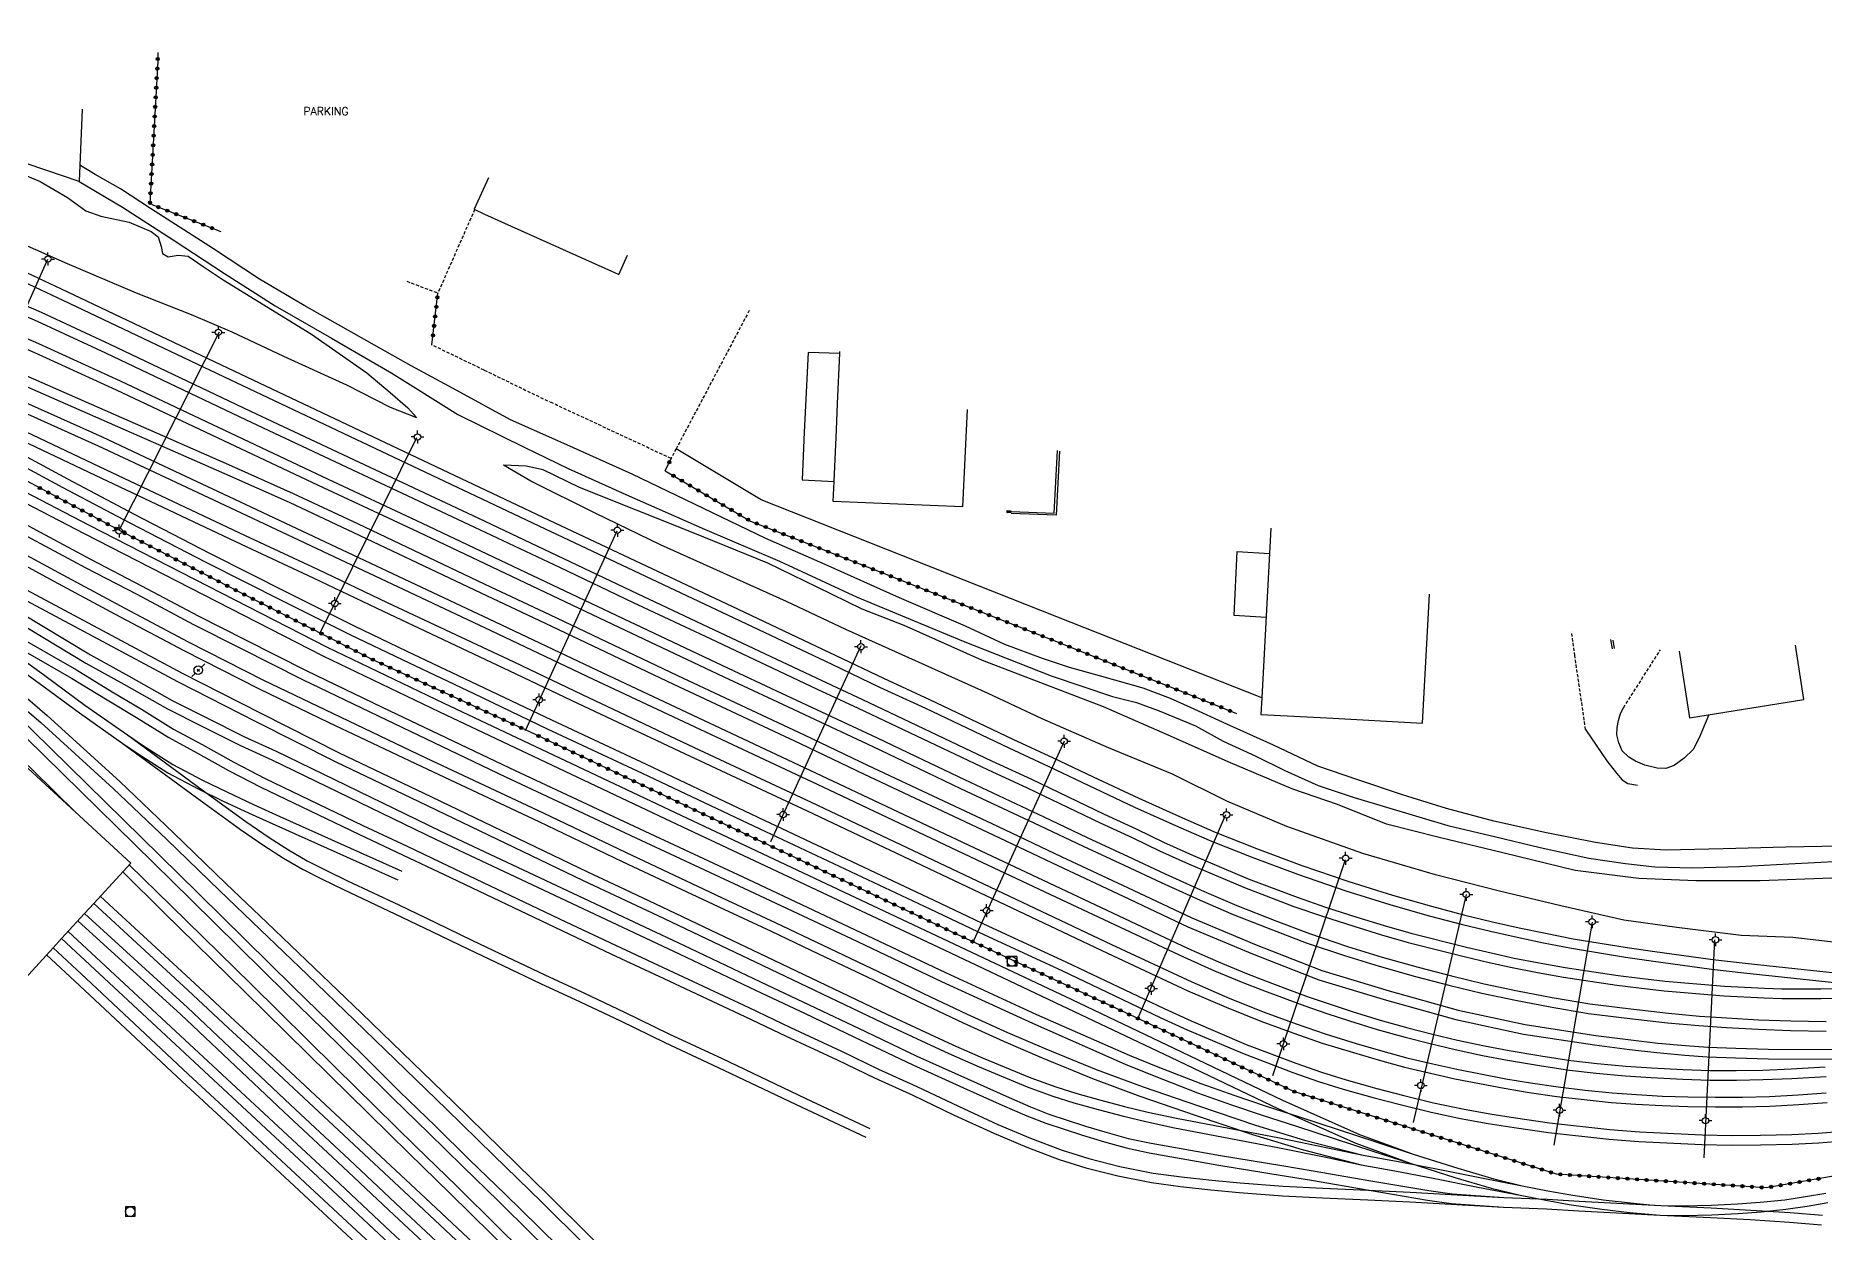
# Model space of a CAD drawing. Header units: millimetres. Extents: x 154000 to 155000, y 122000 to 122597.
# Drawn here: x 154351.1 to 154630.4, y 122176.9 to 122363.9 of the extents above; entities that cross this region are included whole.
import ezdxf
from ezdxf.enums import TextEntityAlignment as Align

# ---------------------------------------------------------------- set-up
doc = ezdxf.new("R2010")
doc.units = ezdxf.units.MM
doc.linetypes.add('DASHED', pattern=[0.75, 0.5, -0.25])
doc.layers.get('0').update_dxf_attribs({"linetype": 'CONTINUOUS'})
for name, color, linetype in [('W0004', 5, 'CONTINUOUS'), ('W0006', 2, 'CONTINUOUS'), ('W0017', 7, 'CONTINUOUS'), ('W0071', 7, 'CONTINUOUS'), ('W0101', 7, 'CONTINUOUS'), ('W0104', 1, 'CONTINUOUS'), ('W0112', 1, 'DASHED'), ('W0211', 2, 'CONTINUOUS'), ('W0214', 2, 'CONTINUOUS'), ('W0322', 7, 'CONTINUOUS'), ('W0323', 7, 'CONTINUOUS'), ('W0401', 7, 'CONTINUOUS'), ('W0420', 7, 'CONTINUOUS'), ('W0473', 7, 'CONTINUOUS'), ('W0610', 7, 'CONTINUOUS'), ('W0611', 7, 'CONTINUOUS'), ('W0700', 7, 'CONTINUOUS'), ('W0984', 7, 'CONTINUOUS')]:
    doc.layers.add(name, color=color, linetype=linetype)
doc.styles.get("Standard").update_dxf_attribs({"font": 'romans.shx', "width": 0.85})

# ---------------------------------------------------------------- blocks, each defined once
blk = doc.blocks.new('T610')
for p, q in [((-0.500001, 0), (-1.000002, 0)), ((0, 0.500001), (0, 1.000002)), ((0.500001, 0), (1.000002, 0)), ((0, -0.500001), (0, -1.000002))]:
    blk.add_line(p, q)
blk.add_ellipse((0, 0), major_axis=(-0.353554, 0.353554), ratio=1, start_param=3.926990817, end_param=10.2101761242)
blk = doc.blocks.new('T473')
for p, q in [((-0.166667, 0.166667), (0.166667, -0.166667)), ((-0.166667, -0.166667), (0.166667, 0.166667)), ((0.500001, 0.500001), (1.000002, 1.000002)), ((-1.000002, -1.000002), (-0.500001, -0.500001))]:
    blk.add_line(p, q)
blk.add_ellipse((0, 0), major_axis=(0.471405, 0.471405), ratio=1, start_param=5.4977871438, end_param=11.780972451)
blk = doc.blocks.new('T420')
for p, q in [((0.75, 0.75), (-0.75, 0.75)), ((-0.75, 0.75), (-0.75, -0.75)), ((0.75, 0.75), (0.75, -0.75)), ((0.75, -0.75), (-0.75, -0.75))]:
    blk.add_line(p, q)
blk.add_ellipse((0, 0), major_axis=(-0.53, 0.53), ratio=1, start_param=3.926991, end_param=10.210176)
blk = doc.blocks.new('T401')
for p, q in [((-0.3, 0.3), (0, 0.3)), ((-0.3, -0.25), (-0.3, 0.3)), ((-0.3, 0.15), (0, 0.15)), ((-0.3, 0), (0, 0)), ((0, 0.3), (0, -0.25)), ((-0.3, -0.15), (0, -0.15)), ((-0.3, -0.25), (-0.3, -0.3)), ((-0.3, -0.3), (0, -0.3)), ((0, -0.3), (0, -0.25))]:
    blk.add_line(p, q)
blk = doc.blocks.new('t323o')
at = {"color": 0, "linetype": 'Continuous'}
for radius in [0.25, 0.15]:
    blk.add_circle((0, 0), radius, dxfattribs=at)
blk = doc.blocks.new('t322o')
at = {"color": 0, "linetype": 'Continuous'}
for radius in [0.25, 0.15]:
    blk.add_circle((0, 0), radius, dxfattribs=at)

msp = doc.modelspace()

# ---------------------------------------------------------------- linework, layer by layer
at = {"layer": 'W0004'}
for points in [[(154510.98, 122298.92), (154510.48, 122288.92), (154503.45, 122289.21)], [(154503.47, 122289.51), (154510.17, 122289.24), (154510.68, 122299.06)], [(154597.35, 122268.05), (154597.1, 122269.49)], [(154597.42, 122269.42), (154597.64, 122268.09)]]:
    msp.add_lwpolyline(points, dxfattribs=at)
at = {"layer": 'W0006'}
for points in [[(154476.71, 122314.19), (154471.73, 122314.38), (154471.13, 122301.89), (154470.8, 122294.46), (154475.82, 122294.2)], [(154543.27, 122272.97), (154538.27, 122273.26), (154538.75, 122283.29), (154543.81, 122282.95)]]:
    msp.add_lwpolyline(points, dxfattribs=at)
at = {"layer": 'W0017'}
for points in [[(154358.37, 122352.39), (154357.92, 122341.09), (154339.3, 122347.37), (154327.9, 122356.43), (154323.76, 122359.82), (154316.03, 122363.46), (154315.16, 122363.86)], [(154542.59, 122260.38), (154510.57, 122273.08), (154464.42, 122291.36), (154451.14, 122299.31)], [(154612.4, 122257.75), (154611.43, 122255.38), (154611.06, 122254.49), (154610.51, 122253.42), (154609.94, 122252.32), (154608.56, 122250.96), (154607, 122249.82), (154605.7, 122249.38), (154604.32, 122249.43), (154602.44, 122249.87), (154600.97, 122250.48), (154599.9, 122251.15), (154598.86, 122252.12), (154598.36, 122253.39), (154598.05, 122254.63), (154598.11, 122255.75), (154598.31, 122256.87), (154598.59, 122257.93), (154599.09, 122258.86)], [(154593.16, 122255.44), (154596.47, 122250.54), (154597.97, 122248.65), (154598.89, 122247.61), (154599.76, 122247.01), (154601.29, 122246.75)]]:
    msp.add_lwpolyline(points, dxfattribs=at)
at = {"layer": 'W0071'}
for points in [[(154524.05, 122261.92), (154517.24, 122263.85), (154512.56, 122265.16), (154508.33, 122266.53), (154502.48, 122268.72), (154496.33, 122271.59), (154486, 122276.01), (154474.42, 122281.22), (154465.16, 122285.31), (154444.28, 122295.34), (154433.58, 122300.12), (154425.25, 122303.83), (154416.87, 122308.43), (154409.75, 122312.28), (154393.06, 122321.7), (154386.09, 122325.83), (154378.88, 122330.55), (154369.07, 122336.85), (154364.34, 122339.96), (154360.43, 122342.19), (154358.01, 122343.62)], [(154357.92, 122341.09), (154364.68, 122337.06), (154372.61, 122331.96), (154380.59, 122326.73), (154388.5, 122321.65), (154397.29, 122316.6), (154406.73, 122311.13), (154410.51, 122308.81), (154417.04, 122304.66), (154427.38, 122299.57), (154434.26, 122296.26), (154443.77, 122291.96), (154455.59, 122286.74), (154467.27, 122281.77), (154479.4, 122276.14), (154495.94, 122269.26), (154509.71, 122263.82), (154519.27, 122260.6)], [(154519.27, 122260.6), (154523.04, 122259.69), (154526.58, 122258.39), (154532.26, 122256.05), (154536.55, 122253.62), (154541.65, 122251.3), (154546.17, 122249.02), (154551.38, 122246.68), (154557.01, 122244.82), (154571.63, 122240.46), (154579.13, 122238.66), (154586.09, 122236.99), (154593.68, 122235.37), (154599.37, 122234.49), (154603.96, 122234), (154609.86, 122233.86), (154617.19, 122234.05), (154624.92, 122234.44), (154632.92, 122234.86)], [(154678.18, 122240), (154667.2, 122239.37), (154653.76, 122238.52), (154641.99, 122237.72), (154632.85, 122237.2), (154624.42, 122237.05), (154614.64, 122236.83), (154605.73, 122236.6), (154600.47, 122236.92), (154594.73, 122237.78), (154587.05, 122239.31), (154578.82, 122241.11), (154571.43, 122243.13), (154564.57, 122245.24), (154557.6, 122247.6), (154551.37, 122249.71), (154544.41, 122252.99), (154537.12, 122256.29), (154531.45, 122258.89), (154528.32, 122260.31), (154524.05, 122261.92)]]:
    msp.add_lwpolyline(points, dxfattribs=at)
at = {"layer": 'W0101'}
for points in [[(154496.61, 122305.45), (154495.88, 122290.24), (154475.68, 122291.08), (154475.82, 122294.2), (154476.16, 122302.26), (154476.33, 122306.37), (154476.71, 122314.19), (154476.72, 122314.5)], [(154331.78, 122197.48), (154341.23, 122207.6), (154353.83, 122221.33), (154355.16, 122222.78), (154358.73, 122226.68), (154360.2, 122228.27), (154365.98, 122234.57), (154315.13, 122281.45), (154289.08, 122305.46), (154269.6, 122284.51)], [(154544.02, 122286.92), (154542.59, 122260.38), (154542.45, 122257.8), (154552.74, 122257.27), (154567.71, 122256.43), (154568.66, 122274.64), (154568.77, 122276.61)], [(154607.75, 122267.7), (154609.4, 122257.27), (154627.27, 122260.13), (154625.93, 122268.63)]]:
    msp.add_lwpolyline(points, dxfattribs=at)
at = {"layer": 'W0104'}
msp.add_lwpolyline([(154421.85, 122341.68), (154419.61, 122336.74), (154421.21, 122335.97), (154425.38, 122334.12), (154441.51, 122326.85), (154442.21, 122326.54), (154443.53, 122329.58)], dxfattribs=at)
at = {"layer": 'W0112'}
for points in [[(154419.67, 122336.71), (154413.93, 122323.65)], [(154409.08, 122325.5), (154413.93, 122323.65)], [(154462.56, 122320.93), (154451.14, 122299.31), (154450.34, 122297.8), (154431.37, 122306.66)], [(154421.16, 122311.61), (154412.99, 122315.54)], [(154421.16, 122311.61), (154431.37, 122306.66)], [(154591.49, 122266.99), (154590.95, 122270.72)], [(154593.16, 122255.44), (154591.49, 122266.99)], [(154599.09, 122258.86), (154604.86, 122267.92)]]:
    msp.add_lwpolyline(points, dxfattribs=at)
at = {"layer": 'W0211'}
for points in [[(154334.8, 122337.67), (154339.86, 122335.25), (154348.84, 122331.47), (154356.03, 122328.25), (154366.83, 122323.7), (154375.41, 122320.3), (154381.75, 122317.57), (154389.84, 122313.78), (154399.67, 122309.32), (154406.48, 122305.83), (154410.57, 122304.21)], [(154527.02, 122255), (154517.9, 122259.01), (154498.97, 122266.21), (154486.75, 122271.7), (154480.17, 122274.24), (154473.18, 122277.7), (154465.46, 122281.46), (154453.78, 122286.16), (154436.05, 122293.28), (154430.38, 122296.03), (154427.73, 122296.6), (154424.19, 122296.78)], [(154674.02, 122232.59), (154664.26, 122232.78), (154653.94, 122233.03), (154642.4, 122232.76), (154631.63, 122232.2), (154620.43, 122231.78), (154610.38, 122231.82), (154601.5, 122232.19), (154591.53, 122233.42), (154580.25, 122236.19), (154570.32, 122238.58), (154562.07, 122240.66), (154554.4, 122243.71), (154547.44, 122246.15), (154537.71, 122250.26), (154527.02, 122255)]]:
    msp.add_lwpolyline(points, dxfattribs=at)
at = {"layer": 'W0214'}
for points in [[(154346.79, 122343.23), (154351.82, 122341.08), (154356.1, 122338.59), (154358.94, 122336.48), (154361.29, 122335.65), (154365.72, 122334.72), (154369.17, 122333.27), (154370.27, 122332.44), (154370.71, 122330.93), (154370.93, 122329.81), (154371.82, 122329.32), (154373.36, 122329.55), (154374.93, 122329.41), (154377.26, 122327.79), (154380.41, 122325.74), (154394.21, 122317.23), (154402.84, 122311.16), (154406.48, 122308.1), (154409.25, 122305.7), (154410.57, 122304.21)], [(154499.84, 122261.09), (154477.66, 122271.09), (154468.38, 122275.46), (154448.68, 122284.29), (154438.62, 122289.23), (154428.46, 122294.28), (154424.19, 122296.78)], [(154652.3, 122219.76), (154649.4, 122219.82), (154644.03, 122220.05), (154638.9, 122221.07), (154632.3, 122222.17), (154625.52, 122222.95), (154617.44, 122223.26), (154607.39, 122224.5), (154599.11, 122225.65), (154589.29, 122227.9), (154579.7, 122230.18), (154569.73, 122232.75), (154558.38, 122236.09), (154546.52, 122240.28), (154537.12, 122244.24), (154528.63, 122248.47), (154518.64, 122252.6), (154508.29, 122257.11), (154499.84, 122261.09)]]:
    msp.add_lwpolyline(points, dxfattribs=at)
at = {"layer": 'W0322'}
msp.add_lwpolyline([(154449.43, 122295.86), (154462.73, 122288.03), (154483.36, 122279.92), (154493.62, 122275.85), (154502.74, 122272.26), (154511.31, 122268.89), (154521.29, 122264.89), (154530.27, 122261.32), (154538.66, 122257.96)], dxfattribs=at)
at = {"layer": 'W0323'}
for points in [[(154370.19, 122361.22), (154370.17, 122359.84), (154368.97, 122337.71), (154369.53, 122337.37), (154380.05, 122333.25)], [(154428.28, 122255.08), (154403.69, 122266.4), (154383.07, 122276.86), (154364.75, 122286.28), (154348.1, 122295.14), (154332.81, 122303.57), (154305.38, 122319.19), (154294.34, 122325.35), (154281.07, 122332.74), (154270.75, 122338.29), (154262.81, 122342.34), (154253.06, 122347.09)], [(154412.99, 122315.54), (154413.93, 122323.65)], [(154449.43, 122295.86), (154450.34, 122297.8)], [(154670.18, 122196.84), (154638.76, 122186.83), (154621.36, 122183.85), (154588.61, 122185.98), (154559.71, 122195.08), (154547.6, 122198.88), (154522.05, 122210.85), (154494.93, 122223.49), (154428.28, 122255.08)]]:
    msp.add_lwpolyline(points, dxfattribs=at)
at = {"layer": 'W0611'}
for points in [[(154352.99, 122328.88), (154339.96, 122299.71)], [(154364.16, 122286.58), (154379.81, 122317.57)], [(154410.57, 122301.02), (154395.55, 122270.62)], [(154427.62, 122255.29), (154441.91, 122286.5)], [(154479.98, 122268.51), (154465.86, 122237.88)], [(154511.72, 122253.65), (154497.37, 122221.94)], [(154523.31, 122210.39), (154536.99, 122242.19)], [(154555.62, 122235.11), (154544.26, 122201.33)], [(154566.28, 122194.05), (154574.54, 122229.67)], [(154594.18, 122225.33), (154588.21, 122190.52)], [(154611.68, 122188.5), (154613.36, 122222.59)]]:
    msp.add_lwpolyline(points, dxfattribs=at)
at = {"layer": 'W0700'}
for points in [[(154258.08, 122355.42), (154264.91, 122353.94), (154273.84, 122351.76), (154281.62, 122349.8), (154288.61, 122347.92), (154296.03, 122345.84), (154304.43, 122343.27), (154313.22, 122340.35), (154322.03, 122337.23), (154329.91, 122334.07), (154337.53, 122330.79), (154345.63, 122327.11), (154355.36, 122322.55), (154380.44, 122310.59), (154430.67, 122286.81), (154460.17, 122272.91), (154475.43, 122265.66)], [(154258.23, 122355.86), (154262.92, 122354.34), (154276.75, 122349.19), (154284.29, 122346.41), (154290.96, 122343.98), (154300.85, 122340.32), (154313.22, 122335.8), (154328.23, 122330.29), (154336.08, 122327.29), (154344.11, 122324.06), (154351.96, 122320.66), (154362.68, 122315.67), (154384.66, 122305.21), (154420.29, 122288.45), (154433.55, 122282.17), (154445.07, 122276.68), (154457.08, 122271.04), (154473.8, 122263.15)], [(154258.4, 122356.9), (154265.25, 122355.41), (154274.21, 122353.23), (154282, 122351.26), (154289.01, 122349.38), (154296.45, 122347.28), (154304.89, 122344.71), (154313.71, 122341.78), (154322.56, 122338.64), (154330.49, 122335.46), (154338.14, 122332.17), (154346.27, 122328.49), (154356, 122323.91), (154381.09, 122311.95), (154431.31, 122288.18), (154460.81, 122274.28), (154476.08, 122267.02)], [(154257.76, 122354.43), (154262.42, 122352.91), (154276.22, 122347.77), (154283.77, 122344.99), (154290.44, 122342.56), (154300.33, 122338.9), (154312.7, 122334.38), (154327.7, 122328.87), (154335.53, 122325.88), (154343.52, 122322.67), (154351.34, 122319.28), (154362.04, 122314.3), (154384.01, 122303.84), (154419.65, 122287.09), (154432.9, 122280.81), (154444.43, 122275.32), (154456.44, 122269.68), (154473.16, 122261.78)], [(154257.05, 122350.38), (154262.88, 122347.44), (154266.91, 122345.33), (154273.27, 122341.84), (154285.71, 122334.8), (154292.33, 122331.55), (154300.3, 122327.99), (154308.28, 122324.48), (154315.14, 122321.57), (154324.21, 122317.61), (154333.02, 122313.8), (154341.91, 122309.95), (154361.51, 122301.17), (154371.96, 122296.26), (154383.84, 122290.68), (154422.86, 122272.28), (154438.82, 122264.7)], [(154256.4, 122349.02), (154262.18, 122346.1), (154266.2, 122344), (154272.54, 122340.52), (154285.01, 122333.46), (154291.69, 122330.19), (154299.69, 122326.6), (154307.68, 122323.09), (154314.54, 122320.18), (154323.61, 122316.23), (154332.42, 122312.42), (154341.3, 122308.57), (154360.88, 122299.8), (154371.32, 122294.9), (154383.19, 122289.32), (154422.22, 122270.92), (154438.17, 122263.33)], [(154266.54, 122344.58), (154275.28, 122341.18), (154278.44, 122340.02), (154283.11, 122338.29), (154289.97, 122335.88), (154296.29, 122333.81), (154305.33, 122330.98), (154319.44, 122326.46), (154331.45, 122322.29), (154337.7, 122319.88), (154344.13, 122317.33), (154350.95, 122314.37), (154363.68, 122308.54), (154395.25, 122293.63), (154410.83, 122286.33), (154442.2, 122271.43), (154458.61, 122263.69)], [(154267.09, 122345.99), (154275.82, 122342.6), (154278.99, 122341.42), (154283.62, 122339.71), (154290.45, 122337.31), (154296.76, 122335.25), (154305.79, 122332.42), (154319.92, 122327.89), (154331.97, 122323.71), (154338.25, 122321.29), (154344.71, 122318.73), (154351.57, 122315.75), (154364.31, 122309.91), (154395.89, 122294.99), (154411.48, 122287.7), (154442.85, 122272.8), (154459.26, 122265.06)], [(154258.51, 122341.07), (154261.5, 122339.68), (154264.57, 122338.07), (154283.7, 122327.34), (154310.12, 122312.54), (154336.19, 122297.76), (154358.67, 122286.09)], [(154259.14, 122342.44), (154262.17, 122341.03), (154265.29, 122339.4), (154284.43, 122328.66), (154310.86, 122313.86), (154336.91, 122299.09), (154359.37, 122287.43)], [(154278.99, 122341.42), (154289.16, 122337.36), (154297.25, 122333.83), (154312.37, 122327.17), (154339.59, 122315.14), (154381.22, 122296.84)], [(154257.36, 122338.51), (154263.35, 122334.78), (154269.65, 122331), (154271.72, 122329.76), (154281.91, 122323.8), (154290.37, 122318.8), (154301.11, 122312.61), (154312.45, 122306.18), (154322.51, 122300.63), (154333.27, 122294.71), (154350.42, 122285.32), (154358.97, 122280.73), (154366.91, 122276.58), (154375.78, 122271.87), (154383.1, 122268.14), (154392.77, 122263.26), (154404.58, 122257.59)], [(154258.15, 122339.79), (154264.14, 122336.07), (154270.45, 122332.28), (154272.49, 122331.06), (154282.68, 122325.1), (154291.14, 122320.1), (154301.86, 122313.92), (154313.18, 122307.5), (154323.23, 122301.95), (154333.99, 122296.04), (154351.14, 122286.65), (154359.68, 122282.06), (154367.62, 122277.92), (154376.48, 122273.21), (154383.78, 122269.49), (154393.44, 122264.61), (154405.24, 122258.95)], [(154278.44, 122340.02), (154288.58, 122335.96), (154296.65, 122332.45), (154311.76, 122325.79), (154338.98, 122313.76), (154380.61, 122295.46)], [(154285.01, 122333.46), (154291.02, 122329.87), (154304.83, 122321.95), (154311.32, 122318.23), (154317.54, 122314.97), (154323.14, 122312.2), (154330.03, 122309.05), (154337.31, 122305.98), (154343.7, 122303.12), (154360.4, 122295.2), (154373.84, 122288.85), (154383.2, 122284.41), (154394.47, 122279.13), (154405.39, 122273.95), (154425.12, 122264.63), (154435.82, 122259.54)], [(154285.71, 122334.8), (154291.79, 122331.17), (154305.58, 122323.26), (154312.05, 122319.56), (154318.23, 122316.31), (154323.79, 122313.56), (154330.64, 122310.43), (154337.92, 122307.36), (154344.33, 122304.49), (154361.04, 122296.57), (154374.48, 122290.21), (154383.85, 122285.77), (154395.12, 122280.49), (154406.03, 122275.32), (154425.77, 122266), (154436.47, 122260.91)], [(154269.65, 122331), (154275.69, 122327.05), (154283.18, 122321.69), (154290.5, 122316.16), (154296.89, 122311.5), (154304.22, 122306.41), (154310.48, 122302.43), (154319.65, 122297.24), (154341.74, 122285.29), (154353.28, 122279), (154363.55, 122273.48), (154374.23, 122267.8), (154386.02, 122261.82), (154396.89, 122256.57), (154411.41, 122249.68), (154429.71, 122241.06)], [(154270.26, 122329.7), (154277.42, 122323.28), (154281.77, 122319.12), (154286.06, 122314.92), (154290.1, 122310.53), (154294.63, 122305.7), (154299.86, 122300.11), (154305.2, 122294.25), (154310.47, 122288.55), (154317.13, 122281.82), (154324.1, 122275.01), (154338.84, 122260.43), (154350.73, 122249.04), (154357.46, 122242.43)], [(154270.45, 122332.28), (154276.54, 122328.3), (154284.08, 122322.9), (154291.4, 122317.38), (154297.77, 122312.73), (154305.05, 122307.67), (154311.26, 122303.73), (154320.38, 122298.56), (154342.46, 122286.62), (154354, 122280.33), (154364.26, 122274.81), (154374.93, 122269.14), (154386.69, 122263.18), (154397.55, 122257.93), (154412.05, 122251.05), (154430.36, 122242.43)], [(154312.05, 122319.56), (154325.04, 122312.08), (154332.01, 122308.07), (154337.5, 122304.82), (154345.24, 122300.43), (154356.08, 122294.63), (154366.5, 122289.09), (154378.37, 122282.94), (154390.44, 122276.86), (154400.85, 122271.67), (154409.09, 122267.69), (154420.17, 122262.45), (154431.66, 122256.95)], [(154311.32, 122318.23), (154324.28, 122310.78), (154331.25, 122306.76), (154336.74, 122303.52), (154344.51, 122299.1), (154355.37, 122293.29), (154365.8, 122287.76), (154377.68, 122281.6), (154389.76, 122275.51), (154400.19, 122270.32), (154408.44, 122266.33), (154419.53, 122261.09), (154431.01, 122255.58)], [(154303.22, 122301.93), (154316.17, 122289.19), (154325.04, 122280.48), (154328.52, 122277.12), (154332.45, 122273.74), (154336.6, 122270.4), (154340.03, 122267.86), (154343.88, 122265.09), (154347.96, 122261.91), (154352.92, 122257.64)], [(154302.19, 122300.84), (154315.11, 122288.11), (154323.98, 122279.4), (154327.51, 122276), (154331.49, 122272.58), (154335.68, 122269.21), (154339.14, 122266.64), (154342.97, 122263.88), (154347, 122260.74), (154351.9, 122256.52)], [(154381.22, 122296.84), (154391.31, 122292.35), (154401.4, 122287.62), (154421.28, 122278.18), (154431.34, 122273.43), (154451.34, 122263.88), (154471.15, 122254.62), (154481.14, 122249.81), (154501.3, 122240.35), (154511.36, 122235.55), (154521.61, 122230.76), (154531.66, 122226), (154541.71, 122221.79), (154551.97, 122217.78), (154562.51, 122214.6), (154573.25, 122211.6), (154583.71, 122209.35), (154594.77, 122207.66), (154600.21, 122206.96), (154604.46, 122206.46), (154608.76, 122206.08), (154612.24, 122205.83), (154616.64, 122205.64), (154621.67, 122205.52), (154634.67, 122205.43)], [(154380.61, 122295.46), (154390.69, 122290.98), (154400.76, 122286.25), (154420.63, 122276.81), (154430.69, 122272.06), (154450.7, 122262.51), (154470.5, 122253.25), (154480.49, 122248.45), (154500.65, 122238.99), (154510.72, 122234.18), (154520.96, 122229.39), (154531.04, 122224.62), (154541.14, 122220.39), (154551.48, 122216.35), (154562.09, 122213.15), (154572.89, 122210.13), (154583.44, 122207.87), (154594.56, 122206.17), (154600.02, 122205.46), (154604.31, 122204.96), (154608.64, 122204.58), (154612.15, 122204.32), (154616.59, 122204.13), (154621.65, 122204.01), (154634.66, 122203.92)], [(154358.67, 122286.09), (154395.95, 122266.95), (154414.2, 122258.2), (154450.37, 122241.1), (154492.98, 122221), (154512.3, 122211.87), (154528.33, 122204.25), (154545.22, 122196.17), (154557.29, 122190.79), (154565.76, 122187.67)], [(154359.37, 122287.43), (154396.62, 122268.3), (154414.85, 122259.56), (154451.01, 122242.46), (154493.63, 122222.37), (154512.94, 122213.24), (154528.98, 122205.61), (154545.85, 122197.54), (154557.86, 122192.18), (154566.23, 122189.11)], [(154327.46, 122282.11), (154333.93, 122277.42), (154337.95, 122274.46), (154352.53, 122263.91), (154358.81, 122259.28)], [(154326.6, 122280.87), (154333.04, 122276.2), (154337.05, 122273.24), (154351.64, 122262.69), (154357.95, 122258.04)], [(154328.52, 122277.12), (154334.62, 122271.06), (154339.08, 122266.73), (154343.55, 122262.21), (154350.68, 122255.24), (154367.65, 122238.58)], [(154346.73, 122277.19), (154360.81, 122269.6), (154373.27, 122262.94), (154385.51, 122256.69), (154397.97, 122250.39), (154410.98, 122244.21), (154436.64, 122231.86), (154442.42, 122229.14), (154448.27, 122226.39), (154462.37, 122219.66), (154476.21, 122213.07), (154483.39, 122209.62), (154488.68, 122207.17), (154493.71, 122204.8), (154498.47, 122202.72), (154505.98, 122199.59), (154509.95, 122198.18), (154513.26, 122197.11), (154517.05, 122196.05), (154520.77, 122195.07), (154524.48, 122194.21), (154528.97, 122193.23), (154545.08, 122190.14), (154552.58, 122188.61), (154558.13, 122187.45), (154563.35, 122186.51), (154569.61, 122185.31), (154576.35, 122183.96), (154582.96, 122182.67)], [(154347.45, 122278.5), (154361.53, 122270.93), (154373.97, 122264.28), (154386.19, 122258.04), (154398.64, 122251.75), (154411.64, 122245.57), (154437.29, 122233.22), (154443.06, 122230.51), (154448.92, 122227.75), (154463.02, 122221.02), (154476.87, 122214.43), (154484.03, 122210.98), (154489.32, 122208.54), (154494.33, 122206.18), (154499.07, 122204.11), (154506.52, 122201), (154510.44, 122199.61), (154513.7, 122198.55), (154517.44, 122197.51), (154521.14, 122196.54), (154524.81, 122195.68), (154529.27, 122194.71), (154545.38, 122191.62), (154552.89, 122190.09), (154558.42, 122188.93), (154563.62, 122187.99), (154569.9, 122186.79), (154576.64, 122185.44), (154583.28, 122184.15)], [(154327.51, 122276), (154333.56, 122269.98), (154338.02, 122265.66), (154342.49, 122261.14), (154349.62, 122254.17), (154366.59, 122237.5)], [(154348.81, 122273.7), (154359.69, 122267.12), (154365.63, 122263.84), (154372.44, 122260), (154377.84, 122257.25), (154383.75, 122254.3), (154388.65, 122252.06), (154414.29, 122239.64), (154452.28, 122221.77), (154464.29, 122216.01), (154471.93, 122212.45), (154480.73, 122208.24), (154488.73, 122204.4), (154496.64, 122200.84), (154502.65, 122198.14), (154506.48, 122196.48), (154509.36, 122195.35), (154515.05, 122193.49), (154518.44, 122192.46), (154521.74, 122191.56), (154525.31, 122190.8), (154536.16, 122188.89), (154545.73, 122187.31), (154550.62, 122186.51), (154559.64, 122184.95), (154568.7, 122183.43), (154572.33, 122182.88), (154580.4, 122182.34)], [(154348.01, 122272.42), (154358.93, 122265.81), (154364.89, 122262.52), (154371.73, 122258.67), (154377.16, 122255.9), (154383.1, 122252.94), (154388.01, 122250.69), (154413.64, 122238.27), (154451.63, 122220.41), (154463.65, 122214.65), (154471.28, 122211.09), (154480.08, 122206.88), (154488.09, 122203.03), (154496.02, 122199.46), (154502.04, 122196.76), (154505.9, 122195.08), (154508.85, 122193.93), (154514.59, 122192.05), (154518.02, 122191.01), (154521.39, 122190.09), (154525.02, 122189.32), (154535.91, 122187.4), (154545.48, 122185.82), (154550.37, 122185.02), (154559.39, 122183.46), (154568.47, 122181.93), (154572.17, 122181.38), (154580.33, 122180.83)], [(154346.43, 122269.43), (154356.7, 122263.45), (154362.29, 122260.07), (154366.85, 122257.34), (154371.89, 122254.22), (154376.39, 122251.76), (154381.35, 122249), (154386.26, 122246.43), (154401.58, 122239.1), (154408.5, 122235.83), (154414.91, 122232.78), (154433.27, 122224.04), (154441.05, 122220.36), (154449.23, 122216.55), (154461.85, 122210.63), (154468.34, 122207.52), (154476.29, 122203.84), (154482.11, 122201.03), (154488.11, 122198.31), (154494.58, 122195.21), (154500.74, 122192.35), (154505.89, 122190.2), (154510.94, 122188.28), (154515.14, 122186.94), (154520.09, 122185.69), (154525.39, 122184.65), (154529.88, 122184.04), (154534.65, 122183.51), (154539.08, 122183.1), (154545.85, 122182.6), (154552.07, 122182.28), (154559.15, 122181.96), (154565.72, 122181.66), (154580.33, 122180.83), (154587.06, 122180.55), (154592.1, 122180.22), (154604.83, 122179.56), (154612.69, 122179.21), (154618.88, 122178.86), (154624.99, 122178.47), (154630.01, 122178.04)], [(154347.14, 122270.71), (154357.47, 122264.75), (154363.06, 122261.36), (154367.64, 122258.63), (154372.65, 122255.53), (154377.11, 122253.09), (154382.07, 122250.33), (154386.94, 122247.77), (154402.23, 122240.46), (154409.15, 122237.2), (154415.56, 122234.14), (154433.92, 122225.41), (154441.69, 122221.73), (154449.87, 122217.92), (154462.5, 122211.99), (154468.98, 122208.89), (154476.94, 122205.2), (154482.75, 122202.4), (154488.75, 122199.68), (154495.22, 122196.57), (154501.35, 122193.74), (154506.45, 122191.6), (154511.44, 122189.7), (154515.56, 122188.4), (154520.42, 122187.17), (154525.64, 122186.14), (154530.07, 122185.53), (154534.8, 122185.01), (154539.2, 122184.61), (154545.94, 122184.1), (154552.14, 122183.79), (154559.22, 122183.47), (154565.79, 122183.16), (154580.4, 122182.34), (154587.14, 122182.05), (154592.18, 122181.73), (154604.9, 122181.07), (154612.77, 122180.72), (154618.97, 122180.36), (154625.1, 122179.98), (154630.14, 122179.54)], [(154475.43, 122265.66), (154482.87, 122262.09), (154490.07, 122258.76), (154503.09, 122252.59), (154509.36, 122249.65), (154515.61, 122246.69), (154522.74, 122243.33), (154529.6, 122240.25), (154534.74, 122238.01), (154541.22, 122235.43), (154548.32, 122232.79), (154555.74, 122230.26), (154562.57, 122228.12), (154568.71, 122226.36), (154573.93, 122224.99), (154578.29, 122223.92), (154582.46, 122222.99), (154586.61, 122222.14), (154590.94, 122221.28), (154599.41, 122219.88), (154603.38, 122219.3), (154612.85, 122218.02), (154617.9, 122217.43), (154622.76, 122216.9), (154632.48, 122215.86)], [(154476.08, 122267.02), (154483.51, 122263.46), (154490.71, 122260.12), (154503.73, 122253.95), (154510.01, 122251.02), (154516.25, 122248.05), (154523.37, 122244.71), (154530.21, 122241.63), (154535.33, 122239.4), (154541.76, 122236.84), (154548.83, 122234.21), (154556.21, 122231.7), (154563.01, 122229.56), (154569.11, 122227.82), (154574.31, 122226.45), (154578.64, 122225.39), (154582.77, 122224.47), (154586.91, 122223.62), (154591.21, 122222.76), (154599.65, 122221.37), (154603.59, 122220.79), (154613.04, 122219.51), (154618.06, 122218.93), (154622.92, 122218.4), (154632.64, 122217.36)], [(154438.17, 122263.33), (154474.04, 122246.51), (154486.04, 122240.79), (154497.97, 122235.16), (154508.69, 122230.11), (154530.46, 122219.87), (154535.21, 122217.75), (154539.63, 122215.93), (154542.62, 122214.76), (154546.08, 122213.45), (154549.34, 122212.25), (154552.77, 122211.07), (154556.27, 122209.93), (154560.63, 122208.59), (154564.99, 122207.37), (154568.9, 122206.37), (154572.82, 122205.45), (154577.04, 122204.53), (154580.95, 122203.79), (154585.95, 122202.95), (154590.64, 122202.24), (154594.82, 122201.74), (154599.32, 122201.34), (154603.38, 122201.06), (154608.33, 122200.82), (154612.55, 122200.67), (154616.71, 122200.65), (154620.86, 122200.74), (154625.35, 122200.91), (154630.71, 122201.22)], [(154438.82, 122264.7), (154474.68, 122247.87), (154486.68, 122242.15), (154498.61, 122236.53), (154509.33, 122231.47), (154531.09, 122221.25), (154535.81, 122219.14), (154540.19, 122217.33), (154543.17, 122216.17), (154546.61, 122214.86), (154549.84, 122213.68), (154553.25, 122212.51), (154556.73, 122211.37), (154561.06, 122210.04), (154565.38, 122208.83), (154569.26, 122207.84), (154573.15, 122206.93), (154577.35, 122206.01), (154581.21, 122205.27), (154586.19, 122204.44), (154590.85, 122203.74), (154594.98, 122203.25), (154599.44, 122202.85), (154603.47, 122202.57), (154608.39, 122202.33), (154612.58, 122202.18), (154616.7, 122202.16), (154620.82, 122202.24), (154625.28, 122202.42), (154630.6, 122202.73)], [(154458.61, 122263.69), (154466.19, 122260.13), (154481.87, 122252.77), (154489.04, 122249.34), (154495.53, 122246.25), (154507.89, 122240.46), (154514.68, 122237.24), (154521.09, 122234.23), (154526.86, 122231.53), (154532.99, 122228.76), (154538.14, 122226.56), (154544.25, 122224.13), (154549.54, 122222.14), (154555.53, 122220.12), (154560.94, 122218.45), (154566.61, 122216.85), (154571.83, 122215.49), (154576.98, 122214.26), (154582.24, 122213.15), (154587.65, 122212.09), (154593.63, 122211.09), (154600.05, 122210.28), (154605.94, 122209.61), (154610.83, 122209.18), (154615.11, 122208.9), (154620.12, 122208.61), (154625.15, 122208.43), (154630.72, 122208.29)], [(154459.26, 122265.06), (154466.83, 122261.5), (154482.51, 122254.14), (154489.69, 122250.7), (154496.17, 122247.62), (154508.54, 122241.82), (154515.32, 122238.6), (154521.73, 122235.6), (154527.49, 122232.9), (154533.6, 122230.14), (154538.72, 122227.95), (154544.8, 122225.54), (154550.05, 122223.56), (154556, 122221.55), (154561.37, 122219.9), (154567.01, 122218.31), (154572.2, 122216.96), (154577.31, 122215.73), (154582.54, 122214.62), (154587.92, 122213.58), (154593.85, 122212.58), (154600.23, 122211.78), (154606.09, 122211.11), (154610.94, 122210.68), (154615.21, 122210.41), (154620.19, 122210.11), (154625.2, 122209.94), (154630.74, 122209.8)], [(154473.8, 122263.15), (154480.23, 122260.14), (154500.39, 122250.57), (154506.61, 122247.69), (154517.97, 122242.22), (154523.08, 122239.87), (154527.26, 122237.85), (154531.76, 122235.82), (154540.48, 122232.14), (154548.13, 122229.23), (154552.57, 122227.71), (154557.45, 122226.13), (154561.71, 122224.82), (154565.85, 122223.65), (154574.57, 122221.44), (154578.43, 122220.53), (154582, 122219.74), (154585.91, 122218.98), (154589.96, 122218.24), (154598.23, 122217.01), (154601.65, 122216.57), (154605.6, 122216.12), (154614.86, 122215.32), (154621.12, 122215.02), (154623.81, 122214.94), (154629.92, 122214.94), (154645.41, 122215.24)], [(154436.47, 122260.91), (154453.96, 122252.63), (154472.22, 122244.1), (154519.14, 122221.88), (154531.67, 122216), (154537.59, 122213.43), (154542.99, 122211.3), (154547.95, 122209.46), (154552.47, 122207.9), (154557.33, 122206.4), (154561.52, 122205.18), (154565.26, 122204.17), (154569.31, 122203.21), (154573.07, 122202.35), (154580.7, 122200.88), (154584.57, 122200.24), (154588.86, 122199.6), (154593.12, 122199.11), (154597.29, 122198.69), (154601.09, 122198.41), (154605.19, 122198.18), (154609.15, 122198.04), (154613.45, 122197.99), (154617.65, 122198), (154621.88, 122198.12), (154626.38, 122198.35), (154630.75, 122198.66)], [(154473.16, 122261.78), (154479.58, 122258.78), (154499.74, 122249.2), (154505.97, 122246.32), (154517.33, 122240.86), (154522.44, 122238.5), (154526.62, 122236.49), (154531.16, 122234.44), (154539.92, 122230.74), (154547.62, 122227.81), (154552.1, 122226.28), (154556.99, 122224.7), (154561.28, 122223.37), (154565.45, 122222.19), (154574.21, 122219.97), (154578.1, 122219.06), (154581.69, 122218.26), (154585.63, 122217.49), (154589.71, 122216.75), (154598.02, 122215.51), (154601.47, 122215.07), (154605.45, 122214.62), (154614.76, 122213.82), (154621.06, 122213.51), (154623.79, 122213.43), (154629.93, 122213.43), (154645.44, 122213.73)], [(154352.92, 122257.64), (154364.25, 122247.32), (154372.66, 122239.33), (154380.88, 122231.35), (154387.2, 122225.28), (154394.61, 122218.23), (154401.98, 122211.12), (154416.35, 122197.2), (154423.7, 122190.04), (154431.22, 122182.68), (154437.89, 122176.07), (154443.06, 122171)], [(154357.95, 122258.04), (154364.59, 122253.39), (154366.95, 122251.74), (154371.77, 122248.68), (154376.5, 122246.2), (154380.3, 122244.32), (154384.48, 122242.38), (154388.64, 122240.48), (154407.67, 122231.96)], [(154358.81, 122259.28), (154365.47, 122254.62), (154367.79, 122253), (154372.53, 122249.99), (154377.18, 122247.54), (154380.95, 122245.69), (154385.11, 122243.75), (154389.27, 122241.86), (154408.29, 122233.34)], [(154404.58, 122257.59), (154424.48, 122248.07), (154445.63, 122238.18), (154461.69, 122230.68), (154478.45, 122222.78), (154492.57, 122216.1), (154506.77, 122209.55), (154521.27, 122203.17), (154525.8, 122201.32), (154532.57, 122198.7), (154537.87, 122196.82), (154542.67, 122195.21), (154548.01, 122193.49), (154559.94, 122189.57), (154565.76, 122187.67), (154572.76, 122185.45), (154578.43, 122183.79), (154582.96, 122182.67), (154586.97, 122181.89), (154590.59, 122181.24), (154595.71, 122180.48), (154600, 122179.99), (154603.06, 122179.7), (154604.83, 122179.56), (154608.47, 122179.51), (154612.9, 122179.62), (154616.99, 122179.81), (154620.59, 122180.08), (154624.44, 122180.48), (154627.74, 122180.98), (154630.98, 122181.54)], [(154405.24, 122258.95), (154425.12, 122249.44), (154446.27, 122239.55), (154462.33, 122232.04), (154479.09, 122224.15), (154493.21, 122217.47), (154507.39, 122210.93), (154521.86, 122204.56), (154526.36, 122202.72), (154533.09, 122200.11), (154538.36, 122198.24), (154543.14, 122196.64), (154548.48, 122194.93), (154560.41, 122191.01), (154566.23, 122189.11), (154573.2, 122186.9), (154578.82, 122185.25), (154583.28, 122184.15), (154587.25, 122183.38), (154590.84, 122182.74), (154595.91, 122181.98), (154600.16, 122181.49), (154603.19, 122181.2), (154604.9, 122181.07), (154608.46, 122181.02), (154612.85, 122181.13), (154616.89, 122181.32), (154620.45, 122181.59), (154624.29, 122181.98), (154627.5, 122182.47), (154630.7, 122183.02)], [(154431.66, 122256.95), (154446.48, 122250.01), (154464.86, 122241.27), (154491.38, 122228.78), (154499.93, 122224.73), (154511.99, 122219.14), (154527.35, 122211.84), (154531.56, 122209.92), (154540.14, 122206.25), (154547.93, 122203.29), (154551.92, 122201.91), (154555.75, 122200.72), (154560.56, 122199.35), (154564.77, 122198.26), (154569.4, 122197.13), (154573.93, 122196.16), (154578.23, 122195.4), (154582.24, 122194.75), (154587.55, 122193.98), (154596.94, 122192.96), (154601.57, 122192.6), (154611.38, 122192.1), (154615.98, 122192.02), (154620.46, 122192.05), (154625.38, 122192.16), (154629.5, 122192.37), (154633.36, 122192.67)], [(154435.82, 122259.54), (154453.32, 122251.26), (154471.58, 122242.73), (154518.5, 122220.52), (154531.05, 122214.62), (154537.01, 122212.04), (154542.45, 122209.89), (154547.44, 122208.04), (154552, 122206.46), (154556.9, 122204.96), (154561.11, 122203.73), (154564.89, 122202.71), (154568.96, 122201.74), (154572.75, 122200.88), (154580.43, 122199.39), (154584.34, 122198.74), (154588.66, 122198.11), (154592.96, 122197.61), (154597.15, 122197.19), (154600.99, 122196.9), (154605.12, 122196.68), (154609.11, 122196.53), (154613.45, 122196.48), (154617.67, 122196.49), (154621.94, 122196.61), (154626.47, 122196.85), (154630.88, 122197.15)], [(154351.9, 122256.52), (154363.22, 122246.22), (154371.61, 122238.24), (154379.83, 122230.27), (154386.15, 122224.19), (154393.56, 122217.14), (154400.93, 122210.03), (154415.3, 122196.12), (154422.64, 122188.96), (154430.17, 122181.6), (154436.83, 122174.99), (154440.9, 122171)], [(154365.47, 122254.62), (154377.13, 122246.03), (154383.95, 122241.08), (154387.59, 122238.57), (154390.6, 122236.66), (154393.53, 122234.93), (154396.51, 122233.42), (154399.82, 122231.81), (154407.85, 122228.03), (154413.66, 122225.23), (154419.36, 122222.5), (154424.72, 122219.94), (154430.62, 122217.14), (154436.8, 122214.25), (154443.08, 122211.27), (154450.01, 122207.89), (154458.32, 122204.02), (154471.41, 122197.79), (154481.4, 122193.1)], [(154431.01, 122255.58), (154445.83, 122248.65), (154464.22, 122239.91), (154490.73, 122227.41), (154499.29, 122223.36), (154511.35, 122217.77), (154526.72, 122210.47), (154530.95, 122208.54), (154539.57, 122204.85), (154547.42, 122201.87), (154551.44, 122200.47), (154555.32, 122199.27), (154560.16, 122197.89), (154564.4, 122196.8), (154569.06, 122195.66), (154573.64, 122194.68), (154577.97, 122193.91), (154582.01, 122193.26), (154587.36, 122192.49), (154596.8, 122191.46), (154601.47, 122191.09), (154611.33, 122190.6), (154615.97, 122190.51), (154620.48, 122190.54), (154625.44, 122190.65), (154629.59, 122190.86), (154633.5, 122191.17)], [(154364.59, 122253.39), (154376.24, 122244.81), (154383.08, 122239.85), (154386.76, 122237.31), (154389.81, 122235.37), (154392.81, 122233.61), (154395.84, 122232.06), (154399.17, 122230.44), (154407.2, 122226.67), (154413.01, 122223.87), (154418.7, 122221.13), (154424.07, 122218.57), (154429.98, 122215.77), (154436.15, 122212.89), (154442.43, 122209.91), (154449.36, 122206.53), (154457.68, 122202.65), (154470.77, 122196.43), (154480.75, 122191.74)], [(154429.71, 122241.06), (154442.69, 122234.85), (154458.57, 122227.37), (154465.96, 122223.94), (154473.39, 122220.38), (154482.04, 122216.26), (154489.12, 122212.84), (154495.97, 122209.62), (154502.28, 122206.75), (154508.29, 122204.14), (154516.18, 122200.93), (154523.55, 122198.18), (154532.21, 122195.19), (154541.17, 122192.17), (154548.88, 122189.83), (154558.13, 122187.45)], [(154430.36, 122242.43), (154443.34, 122236.22), (154459.21, 122228.74), (154466.6, 122225.3), (154474.04, 122221.74), (154482.69, 122217.62), (154489.77, 122214.2), (154496.6, 122210.99), (154502.89, 122208.13), (154508.88, 122205.53), (154516.73, 122202.34), (154524.07, 122199.6), (154532.7, 122196.62), (154541.63, 122193.6), (154549.29, 122191.28), (154558.42, 122188.93)], [(154366.59, 122237.5), (154375.42, 122228.82), (154390.27, 122214.17), (154396.01, 122208.59), (154401.52, 122203.16), (154406.89, 122197.84), (154412.49, 122192.38), (154417.83, 122187.14), (154423.41, 122181.77), (154428.56, 122176.66), (154434.32, 122171)], [(154367.65, 122238.58), (154376.48, 122229.9), (154391.33, 122215.25), (154397.07, 122209.67), (154402.58, 122204.23), (154407.94, 122198.91), (154413.55, 122193.46), (154418.88, 122188.22), (154424.46, 122182.85), (154429.62, 122177.73), (154436.48, 122171)], [(154364.71, 122233.2), (154371.15, 122226.86), (154383.69, 122214.57), (154396.88, 122201.55), (154403.08, 122195.46), (154409.45, 122189.22), (154415.82, 122183), (154422.32, 122176.57), (154427.98, 122171)], [(154365.74, 122234.31), (154372.21, 122227.94), (154384.75, 122215.64), (154397.94, 122202.62), (154404.14, 122196.54), (154410.51, 122190.3), (154416.87, 122184.08), (154423.38, 122177.64), (154430.13, 122171)], [(154361.22, 122229.38), (154375.91, 122215.81), (154382.26, 122209.9), (154389.31, 122203.4), (154412.81, 122181.46), (154419.48, 122175.18), (154423.97, 122171)], [(154358.73, 122226.68), (154374.84, 122212.02), (154390.92, 122196.81), (154400.08, 122188.24), (154407.32, 122181.45), (154418.45, 122171)], [(154360.2, 122228.27), (154374.89, 122214.71), (154381.23, 122208.79), (154388.28, 122202.3), (154411.78, 122180.36), (154418.45, 122174.08), (154421.76, 122171)], [(154356.18, 122223.9), (154397.72, 122185.27), (154406.53, 122177.02), (154412.97, 122171)], [(154357.71, 122225.56), (154373.81, 122210.91), (154389.88, 122195.71), (154399.05, 122187.14), (154406.29, 122180.35), (154416.24, 122171)], [(154353.83, 122221.33), (154358.99, 122216.55), (154374.95, 122201.6), (154381.81, 122195.24), (154388.07, 122189.39), (154407.83, 122171)], [(154355.16, 122222.78), (154396.69, 122184.16), (154405.49, 122175.91), (154410.76, 122171)], [(154352.81, 122220.22), (154357.96, 122215.45), (154373.92, 122200.49), (154380.79, 122194.14), (154387.04, 122188.28), (154405.61, 122171)]]:
    msp.add_lwpolyline(points, dxfattribs=at)

# ---------------------------------------------------------------- block references
at = {"layer": 'W0322'}
for p, rotation in [((154450.72, 122295.1), 329.5011309967014), ((154452.02, 122294.34), 329.5011309967014), ((154453.31, 122293.58), 329.5011309967014), ((154454.6, 122292.81), 329.5011309967014), ((154455.89, 122292.05), 329.5011309967014), ((154457.19, 122291.29), 329.5011309967014), ((154458.48, 122290.53), 329.5011309967014), ((154459.77, 122289.77), 329.5011309967014), ((154461.06, 122289.01), 329.5011309967014), ((154462.36, 122288.25), 329.5011309967014), ((154463.72, 122287.64), 338.5392928978795), ((154465.12, 122287.09), 338.5392928978795), ((154466.51, 122286.54), 338.5392928978795), ((154467.91, 122285.99), 338.5392928978795), ((154469.31, 122285.44), 338.5392928978795), ((154470.7, 122284.89), 338.5392928978795), ((154472.1, 122284.34), 338.5392928978795), ((154473.49, 122283.79), 338.5392928978795), ((154474.89, 122283.25), 338.5392928978795), ((154476.29, 122282.7), 338.5392928978795), ((154477.68, 122282.15), 338.5392928978795), ((154479.08, 122281.6), 338.5392928978795), ((154480.47, 122281.05), 338.5392928978795), ((154481.87, 122280.5), 338.5392928978795), ((154483.27, 122279.95), 338.5392928978795), ((154484.66, 122279.4), 338.392417222817), ((154486.06, 122278.85), 338.392417222817), ((154487.45, 122278.3), 338.392417222817), ((154488.85, 122277.74), 338.392417222817), ((154490.24, 122277.19), 338.392417222817), ((154491.63, 122276.64), 338.392417222817), ((154493.03, 122276.09), 338.392417222817), ((154494.42, 122275.54), 338.4741844946688), ((154495.82, 122274.99), 338.4741844946688), ((154497.21, 122274.44), 338.4741844946688), ((154498.61, 122273.88), 338.4741844946688), ((154500.01, 122273.33), 338.4741844946688), ((154501.4, 122272.78), 338.4741844946688), ((154502.8, 122272.23), 338.5477110346314), ((154504.19, 122271.68), 338.5477110346314), ((154505.59, 122271.14), 338.5477110346314), ((154506.98, 122270.59), 338.5477110346314), ((154508.38, 122270.04), 338.5477110346314), ((154509.78, 122269.49), 338.5477110346314), ((154511.17, 122268.94), 338.5477110346314), ((154512.57, 122268.39), 338.1659365834866), ((154513.96, 122267.83), 338.1659365834866), ((154515.35, 122267.27), 338.1659365834866), ((154516.74, 122266.71), 338.1659365834866), ((154518.14, 122266.15), 338.1659365834866), ((154519.53, 122265.6), 338.1659365834866), ((154520.92, 122265.04), 338.1659365834866), ((154522.31, 122264.48), 338.294402764693), ((154523.71, 122263.93), 338.294402764693), ((154525.1, 122263.37), 338.294402764693), ((154526.49, 122262.82), 338.294402764693), ((154527.89, 122262.26), 338.294402764693), ((154529.28, 122261.71), 338.294402764693), ((154530.68, 122261.15), 338.2221288232607), ((154532.07, 122260.6), 338.2221288232607), ((154533.46, 122260.04), 338.2221288232607), ((154534.85, 122259.48), 338.2221288232607), ((154536.25, 122258.93), 338.2221288232607), ((154537.64, 122258.37), 338.2221288232607)]:
    msp.add_blockref('t322o', p, dxfattribs=dict(at, rotation=rotation))
at = {"layer": 'W0323'}
for p, rotation in [((154370.17, 122360.22), 269.0700643445526), ((154370.02, 122357.23), 266.9092210208374), ((154370.11, 122358.73), 266.9092210208374), ((154369.94, 122355.73), 266.9092210208374), ((154369.78, 122352.74), 266.9092210208374), ((154369.86, 122354.23), 266.9092210208374), ((154369.62, 122349.74), 266.9092210208374), ((154369.7, 122351.24), 266.9092210208374), ((154369.46, 122346.74), 266.9092210208374), ((154369.54, 122348.24), 266.9092210208374), ((154369.3, 122343.75), 266.9092210208374), ((154369.38, 122345.25), 266.9092210208374), ((154369.14, 122340.75), 266.9092210208374), ((154369.22, 122342.25), 266.9092210208374), ((154368.97, 122337.76), 266.9092210208374), ((154369.05, 122339.25), 266.9092210208374), ((154370.27, 122337.08), 338.583606633053), ((154371.67, 122336.53), 338.583606633053), ((154373.07, 122335.98), 338.583606633053), ((154374.46, 122335.44), 338.583606633053), ((154375.86, 122334.89), 338.583606633053), ((154377.26, 122334.34), 338.583606633053), ((154378.65, 122333.79), 338.583606633053), ((154413.68, 122321.5), 83.43736319490294), ((154413.85, 122322.99), 83.43736319490294), ((154413.34, 122318.52), 83.43736319490294), ((154413.51, 122320.01), 83.43736319490294), ((154413.16, 122317.03), 83.43736319490294), ((154450.07, 122297.22), 64.94427509515542), ((154351.77, 122293.18), 151.9891682929837), ((154353.1, 122292.48), 151.9891682929837), ((154354.42, 122291.77), 151.9891682929837), ((154355.75, 122291.07), 151.9891682929837), ((154357.07, 122290.36), 151.9891682929837), ((154358.4, 122289.66), 151.9891682929837), ((154359.72, 122288.95), 151.9891682929837), ((154361.04, 122288.25), 151.9891682929837), ((154362.37, 122287.55), 151.9891682929837), ((154363.69, 122286.84), 151.9891682929837), ((154365.02, 122286.14), 152.7896105395124), ((154366.35, 122285.45), 152.7896105395124), ((154367.69, 122284.77), 152.7896105395124), ((154369.02, 122284.08), 152.7896105395124), ((154370.35, 122283.4), 152.7896105395124), ((154371.69, 122282.71), 152.7896105395124), ((154373.02, 122282.03), 152.7896105395124), ((154374.36, 122281.34), 152.7896105395124), ((154375.69, 122280.65), 152.7896105395124), ((154377.02, 122279.97), 152.7896105395124), ((154378.36, 122279.28), 152.7896105395124), ((154379.69, 122278.6), 152.7896105395124), ((154381.03, 122277.91), 152.7896105395124), ((154382.36, 122277.22), 152.7896105395124), ((154383.7, 122276.54), 153.1068385198528), ((154385.03, 122275.86), 153.1068385198528), ((154386.37, 122275.18), 153.1068385198528), ((154387.71, 122274.51), 153.1068385198528), ((154389.05, 122273.83), 153.1068385198528), ((154390.39, 122273.15), 153.1068385198528), ((154391.72, 122272.47), 153.1068385198528), ((154393.06, 122271.79), 153.1068385198528), ((154394.4, 122271.11), 153.1068385198528), ((154395.74, 122270.43), 153.1068385198528), ((154397.07, 122269.76), 153.1068385198528), ((154398.41, 122269.08), 153.1068385198528), ((154399.75, 122268.4), 153.1068385198528), ((154401.09, 122267.72), 153.1068385198528), ((154402.43, 122267.04), 153.1068385198528), ((154403.76, 122266.37), 155.2820707790303), ((154405.13, 122265.74), 155.2820707790303), ((154406.49, 122265.11), 155.2820707790303), ((154407.85, 122264.49), 155.2820707790303), ((154409.21, 122263.86), 155.2820707790303), ((154410.58, 122263.23), 155.2820707790303), ((154411.94, 122262.6), 155.2820707790303), ((154413.3, 122261.98), 155.2820707790303), ((154414.66, 122261.35), 155.2820707790303), ((154416.03, 122260.72), 155.2820707790303), ((154417.39, 122260.09), 155.2820707790303), ((154418.75, 122259.47), 155.2820707790303), ((154420.12, 122258.84), 155.2820707790303), ((154421.48, 122258.21), 155.2820707790303), ((154422.84, 122257.59), 155.2820707790303), ((154424.2, 122256.96), 155.2820707790303), ((154425.57, 122256.33), 155.2820707790303), ((154426.93, 122255.7), 155.2820707790303), ((154429.63, 122254.44), 154.6415935528202), ((154430.99, 122253.8), 154.6415935528202), ((154432.35, 122253.15), 154.6415935528202), ((154433.7, 122252.51), 154.6415935528202), ((154435.06, 122251.87), 154.6415935528202), ((154436.41, 122251.23), 154.6415935528202), ((154437.77, 122250.59), 154.6415935528202), ((154439.12, 122249.94), 154.6415935528202), ((154440.48, 122249.3), 154.6415935528202), ((154441.83, 122248.66), 154.6415935528202), ((154443.19, 122248.02), 154.6415935528202), ((154444.54, 122247.37), 154.6415935528202), ((154445.9, 122246.73), 154.6415935528202), ((154447.26, 122246.09), 154.6415935528202), ((154448.61, 122245.45), 154.6415935528202), ((154449.97, 122244.8), 154.6415935528202), ((154451.32, 122244.16), 154.6415935528202), ((154452.68, 122243.52), 154.6415935528202), ((154454.03, 122242.88), 154.6415935528202), ((154455.39, 122242.23), 154.6415935528202), ((154456.74, 122241.59), 154.6415935528202), ((154458.1, 122240.95), 154.6415935528202), ((154459.45, 122240.31), 154.6415935528202), ((154460.81, 122239.66), 154.6415935528202), ((154462.17, 122239.02), 154.6415935528202), ((154463.52, 122238.38), 154.6415935528202), ((154464.88, 122237.74), 154.6415935528202), ((154466.23, 122237.09), 154.6415935528202), ((154467.59, 122236.45), 154.6415935528202), ((154468.94, 122235.81), 154.6415935528202), ((154470.3, 122235.17), 154.6415935528202), ((154471.65, 122234.52), 154.6415935528202), ((154473.01, 122233.88), 154.6415935528202), ((154474.36, 122233.24), 154.6415935528202), ((154475.72, 122232.6), 154.6415935528202), ((154477.08, 122231.95), 154.6415935528202), ((154478.43, 122231.31), 154.6415935528202), ((154479.79, 122230.67), 154.6415935528202), ((154481.14, 122230.03), 154.6415935528202), ((154482.5, 122229.39), 154.6415935528202), ((154483.85, 122228.74), 154.6415935528202), ((154485.21, 122228.1), 154.6415935528202), ((154486.56, 122227.46), 154.6415935528202), ((154487.92, 122226.82), 154.6415935528202), ((154489.28, 122226.17), 154.6415935528202), ((154490.63, 122225.53), 154.6415935528202), ((154491.99, 122224.89), 154.6415935528202), ((154493.34, 122224.25), 154.6415935528202), ((154494.7, 122223.6), 154.6415935528202), ((154496.06, 122222.97), 154.9968702870148), ((154497.42, 122222.33), 154.9968702870148), ((154498.77, 122221.7), 154.9968702870148), ((154500.13, 122221.07), 154.9968702870148), ((154501.49, 122220.43), 154.9968702870148), ((154502.85, 122219.8), 154.9968702870148), ((154504.21, 122219.16), 154.9968702870148), ((154505.57, 122218.53), 154.9968702870148), ((154506.93, 122217.9), 154.9968702870148), ((154508.29, 122217.26), 154.9968702870148), ((154509.65, 122216.63), 154.9968702870148), ((154511.01, 122215.99), 154.9968702870148), ((154512.37, 122215.36), 154.9968702870148), ((154513.73, 122214.73), 154.9968702870148), ((154515.09, 122214.09), 154.9968702870148), ((154516.45, 122213.46), 154.9968702870148), ((154517.81, 122212.82), 154.9968702870148), ((154519.17, 122212.19), 154.9968702870148), ((154520.53, 122211.56), 154.9968702870148), ((154521.88, 122210.92), 154.9968702870148), ((154523.24, 122210.29), 154.9084994889484), ((154524.6, 122209.65), 154.9084994889484), ((154525.96, 122209.01), 154.9084994889484), ((154527.32, 122208.38), 154.9084994889484), ((154528.68, 122207.74), 154.9084994889484), ((154530.04, 122207.11), 154.9084994889484), ((154531.39, 122206.47), 154.9084994889484), ((154532.75, 122205.83), 154.9084994889484), ((154534.11, 122205.2), 154.9084994889484), ((154535.47, 122204.56), 154.9084994889484), ((154536.83, 122203.93), 154.9084994889484), ((154538.19, 122203.29), 154.9084994889484), ((154539.54, 122202.65), 154.9084994889484), ((154540.9, 122202.02), 154.9084994889484), ((154542.26, 122201.38), 154.9084994889484), ((154543.62, 122200.74), 154.9084994889484), ((154544.98, 122200.11), 154.9084994889484), ((154546.34, 122199.47), 154.9084994889484), ((154547.7, 122198.85), 162.5657303578558), ((154549.13, 122198.4), 162.5657303578558), ((154550.56, 122197.95), 162.5657303578558), ((154551.99, 122197.5), 162.5657303578558), ((154553.43, 122197.05), 162.5657303578558), ((154554.86, 122196.6), 162.5657303578558), ((154556.29, 122196.15), 162.5657303578558), ((154557.72, 122195.7), 162.5657303578558), ((154559.15, 122195.25), 162.5657303578558), ((154560.58, 122194.8), 162.5169432269688), ((154562.01, 122194.35), 162.5169432269688), ((154563.44, 122193.9), 162.5169432269688), ((154564.87, 122193.45), 162.5169432269688), ((154566.3, 122193), 162.5169432269688), ((154567.73, 122192.55), 162.5169432269688), ((154569.16, 122192.1), 162.5169432269688), ((154570.6, 122191.65), 162.5169432269688), ((154572.03, 122191.2), 162.5169432269688), ((154573.46, 122190.75), 162.5169432269688), ((154574.89, 122190.3), 162.5169432269688), ((154576.32, 122189.85), 162.5169432269688), ((154577.75, 122189.4), 162.5169432269688), ((154579.18, 122188.95), 162.5169432269688), ((154580.61, 122188.5), 162.5169432269688), ((154582.04, 122188.05), 162.5169432269688), ((154583.47, 122187.59), 162.5169432269688), ((154584.9, 122187.14), 162.5169432269688), ((154586.33, 122186.69), 162.5169432269688), ((154587.76, 122186.24), 162.5169432269688), ((154589.22, 122185.94), 176.2819729980562), ((154590.72, 122185.84), 176.2819729980562), ((154592.22, 122185.74), 176.2819729980562), ((154593.71, 122185.64), 176.2819729980562), ((154595.21, 122185.55), 176.2819729980562), ((154596.71, 122185.45), 176.2819729980562), ((154598.2, 122185.35), 176.2819729980562), ((154599.7, 122185.26), 176.2819729980562), ((154601.2, 122185.16), 176.2819729980562), ((154602.69, 122185.06), 176.2819729980562), ((154604.19, 122184.96), 176.2819729980562), ((154605.69, 122184.87), 176.2819729980562), ((154607.18, 122184.77), 176.2819729980562), ((154608.68, 122184.67), 176.2819729980562), ((154610.18, 122184.57), 176.2819729980562), ((154611.67, 122184.48), 176.2819729980562), ((154613.17, 122184.38), 176.2819729980562), ((154614.67, 122184.28), 176.2819729980562), ((154616.16, 122184.19), 176.2819729980562), ((154617.66, 122184.09), 176.2819729980562), ((154623.62, 122184.24), 189.7354366007829), ((154625.1, 122184.49), 189.7354366007829), ((154626.58, 122184.74), 189.7354366007829), ((154628.06, 122185), 189.7354366007829), ((154629.53, 122185.25), 189.7354366007829), ((154619.16, 122183.99), 176.2819729980562), ((154620.66, 122183.89), 176.2819729980562), ((154622.14, 122183.98), 189.7354366007829)]:
    msp.add_blockref('t323o', p, dxfattribs=dict(at, rotation=rotation))
at = {"layer": 'W0401', "rotation": 267.9842379167218}
msp.add_blockref('T401', (154503.07, 122289.33), dxfattribs=at)
at = {"layer": 'W0420'}
for p in [(154503.58, 122219.21), (154365.87, 122180.12)]:
    msp.add_blockref('T420', p, dxfattribs=at)
at = {"layer": 'W0473'}
msp.add_blockref('T473', (154376.51, 122264.71), dxfattribs=at)
at = {"layer": 'W0610'}
for p in [(154353.04, 122328.97), (154379.65, 122317.51), (154410.76, 122301.16), (154364.14, 122286.48), (154441.96, 122286.58), (154397.84, 122275.15), (154480, 122268.39), (154429.74, 122260.1), (154511.72, 122253.61), (154467.84, 122242.16), (154537.09, 122242.12), (154555.69, 122235.33), (154574.53, 122229.66), (154499.62, 122227.15), (154594.17, 122225.4), (154613.44, 122222.58), (154525.31, 122214.99), (154545.97, 122206.33), (154567.44, 122199.83), (154589.09, 122195.96), (154611.88, 122194.33)]:
    msp.add_blockref('T610', p, dxfattribs=at)

# ---------------------------------------------------------------- texts
at = {"layer": 'W0984'}
msp.add_text('PARKING', height=1.25, dxfattribs=at).set_placement((154396.45, 122352.07), align=Align.MIDDLE_CENTER)

doc.saveas('drawing.dxf')
